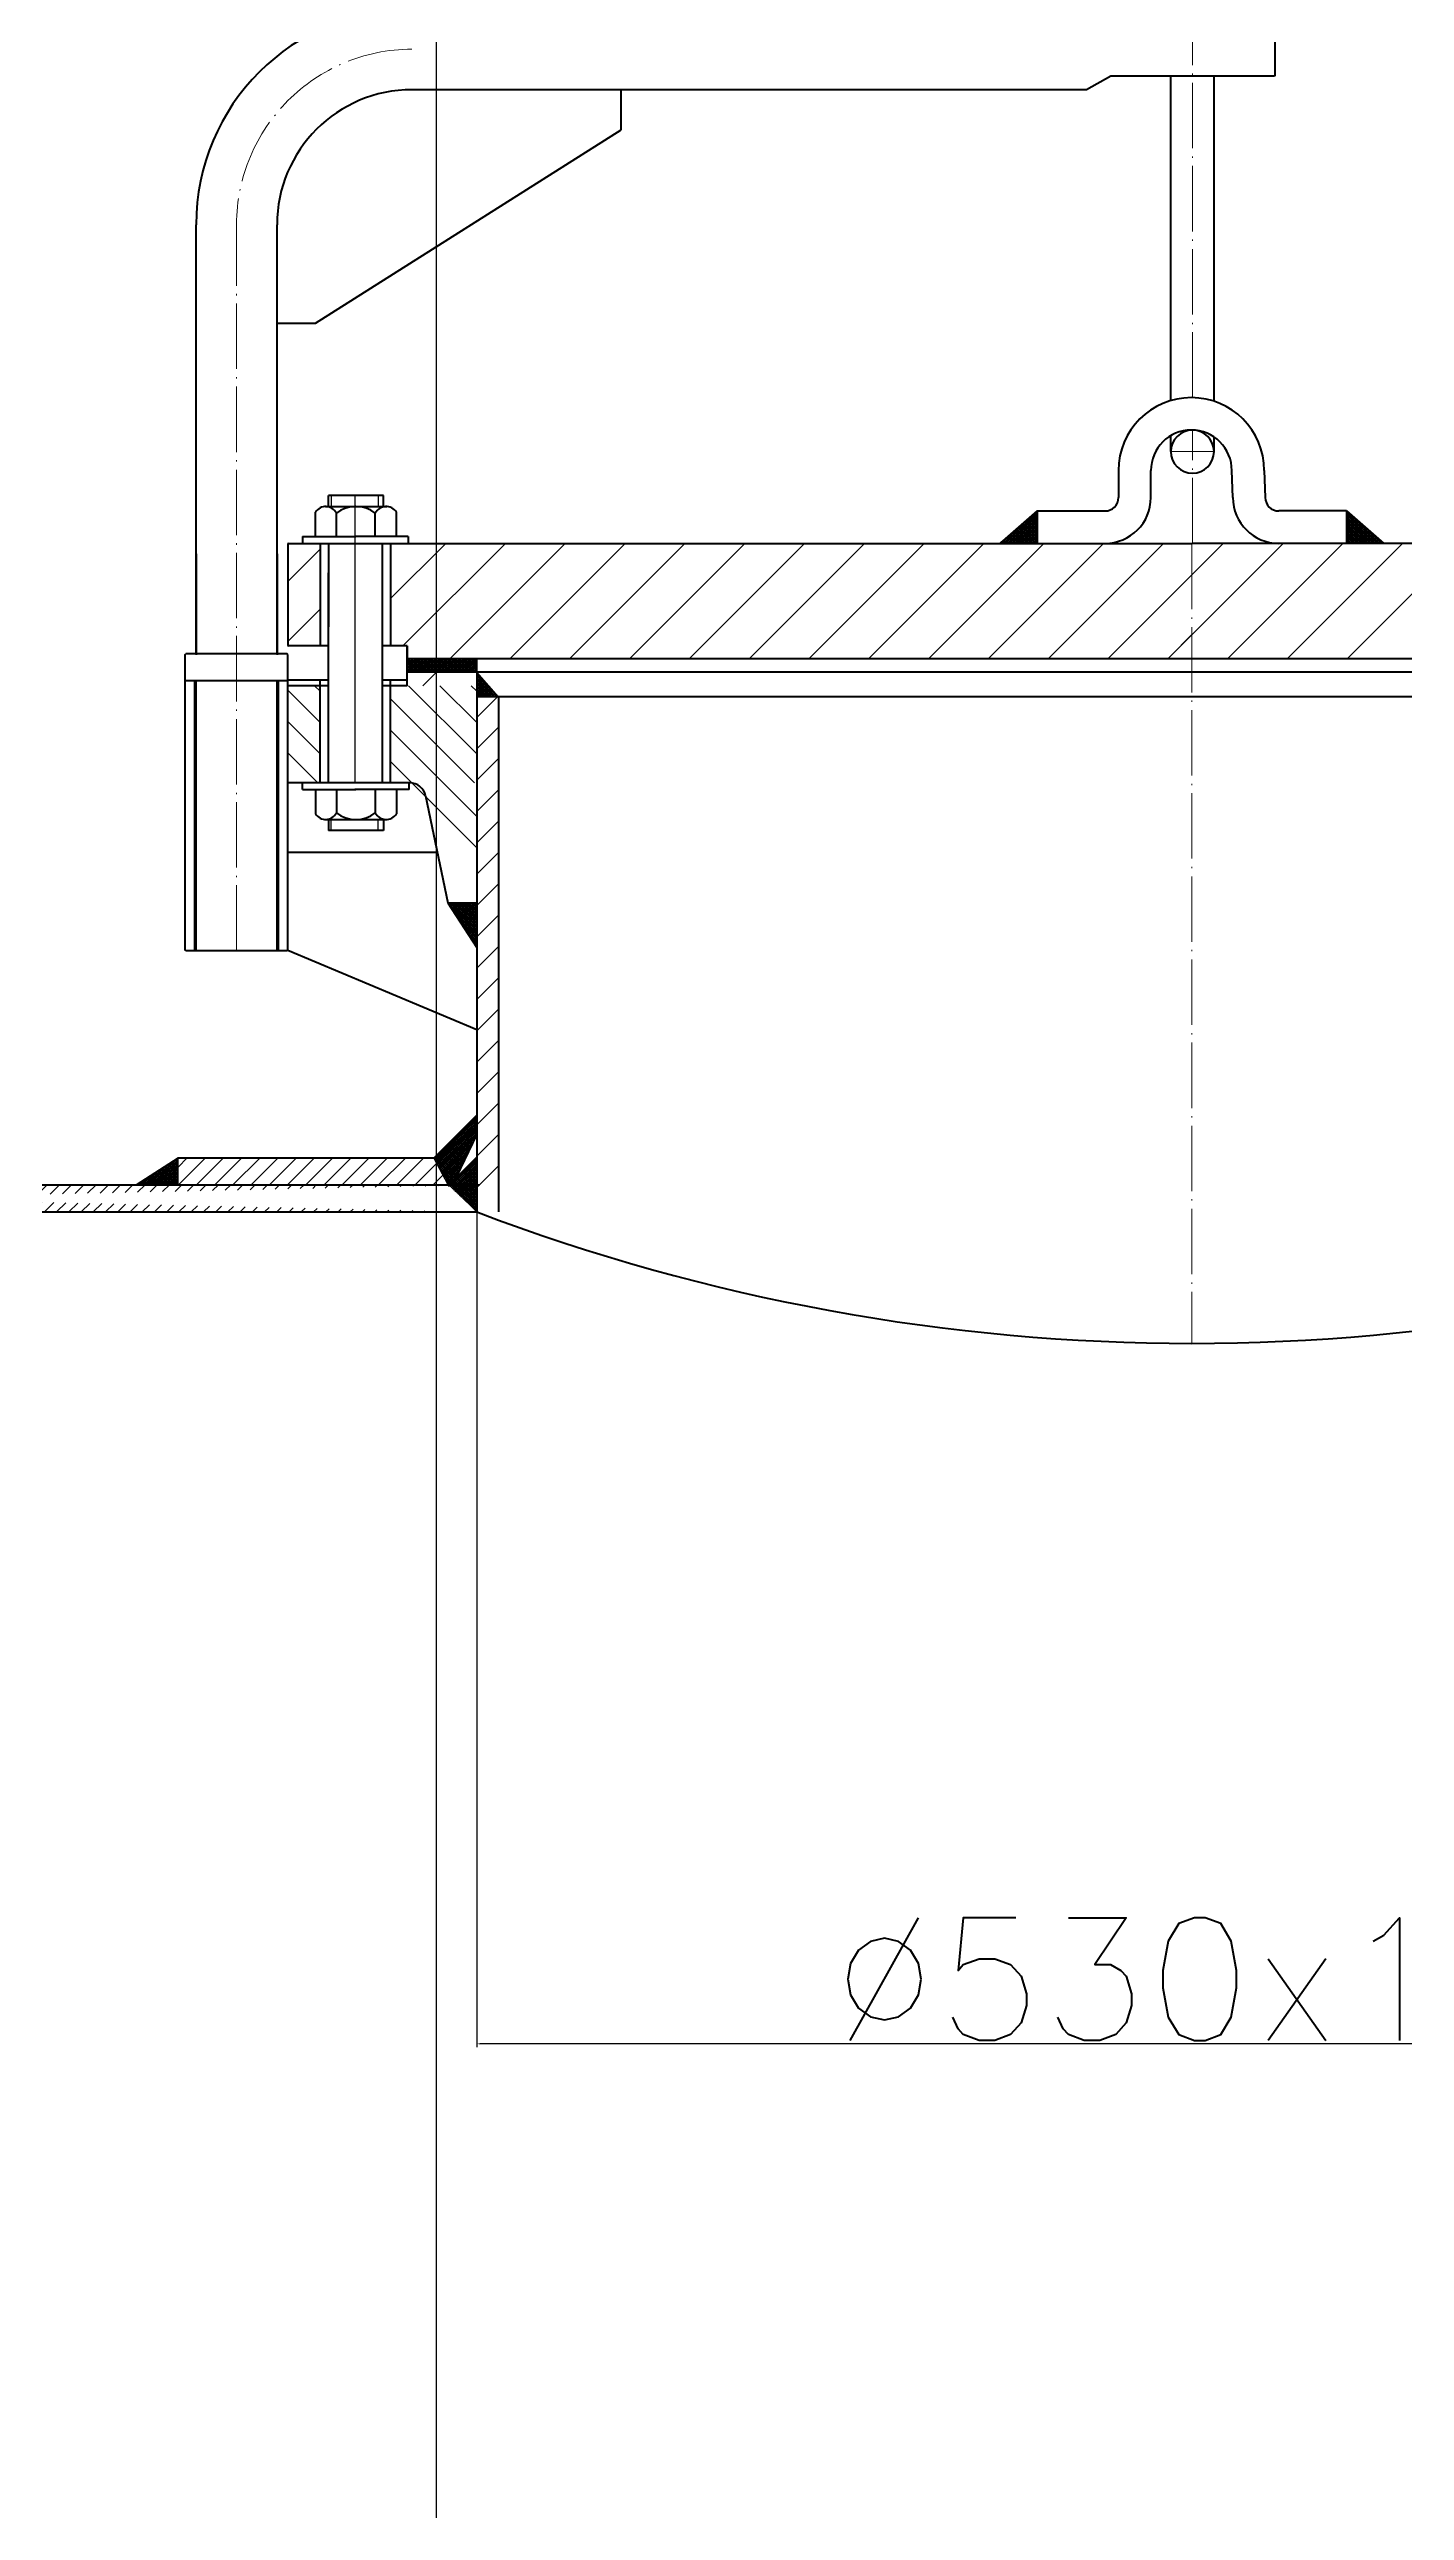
# Model space of a CAD drawing. Extents: x -11028 to 1475, y 2438 to 11279.
# Drawn here: x -3353 to -2856, y 9477 to 10381 of the extents above; entities that cross this region are included whole.
import ezdxf

# ---------------------------------------------------------------- set-up
doc = ezdxf.new("R2010")
doc.units = 0
doc.linetypes.add('ACAD_ISO04W100', pattern=[30.5, 24, -3, 0.5, -3])
doc.layers.get('DEFPOINTS').update_dxf_attribs({"linetype": 'CONTINUOUS', "lineweight": 13})
for name, color, linetype, lineweight in [('1粗实线', 3, 'CONTINUOUS', 40), ('2细实线', 7, 'CONTINUOUS', 25), ('3中心线', 30, 'ACAD_ISO04W100', 20)]:
    doc.layers.add(name, color=color, linetype=linetype, lineweight=lineweight)
doc.styles.add('ST3', font='txt.shx', dxfattribs={"height": 45, "bigfont": 'intecad.shx'})
doc.dimstyles.get("Standard").update_dxf_attribs({"dimtxt": 0.18, "dimasz": 0.18, "dimexe": 0.18, "dimexo": 0.0625, "dimgap": 0.09, "dimtad": 0, "dimtih": 1, "dimtoh": 1, "dimdec": 4, "dimzin": 0, "dimdsep": 46, "dimtxsty": 'Standard', "dimcen": 0.09, "dimadec": 0, "dimazin": 0, "dimtfac": 1, "dimtdec": 4, "dimtofl": 0, "dimtmove": 0, "dimatfit": 3, "dimfxl": 0, "dimtolj": 1, "dimtzin": 0, "dimarcsym": 0})
doc.dimstyles.new('STANDARD$0', dxfattribs={"dimscale": 5, "dimtxt": 2.5, "dimasz": 2.5, "dimexe": 1.25, "dimexo": 0.625, "dimtad": 1, "dimdec": 4, "dimrnd": 1, "dimdsep": 46, "dimlunit": 6, "dimtxsty": 'Standard', "dimcen": -2.5, "dimadec": 0, "dimazin": 0, "dimtfac": 1, "dimtdec": 4, "dimtmove": 0, "dimatfit": 1, "dimfxl": 0, "dimtolj": 1, "dimtzin": 0, "dimarcsym": 0})
pattern_1 = [(45, (32567.70164, -32859.04526), (0.334166661, -0.334166661), []), (315, (32567.70164, -32859.04526), (-0.334166661, -0.334166661), [])]

# ---------------------------------------------------------------- blocks, each defined once
blk = doc.blocks.new('*D26')
at = {"layer": '2细实线', "color": 7, "lineweight": -2}
for p, q in [((-2671.22, 9963.83), (-2671.22, 9647.4)), ((-3196.15, 9956.85), (-3196.15, 9647.4)), ((-2672.47, 9648.65), (-3194.9, 9648.65))]:
    blk.add_line(p, q, dxfattribs=at)
at = {"layer": '2细实线', "color": 7}
for points in [[(-3194.9, 9648.86), (-3194.9, 9648.45), (-3196.15, 9648.65)], [(-2672.47, 9648.86), (-2672.47, 9648.45), (-2671.22, 9648.65)]]:
    blk.add_solid(points, dxfattribs=at)
at = {"layer": 'DEFPOINTS', "color": 0}
for p in [(-2671.22, 9963.83), (-3196.15, 9956.85), (-3196.15, 9648.65)]:
    blk.add_point(p, dxfattribs=at)
at = {"layer": '2细实线', "color": 7, "insert": (-2933.69, 9672.4), "char_height": 45, "attachment_point": 5, "style": 'ST3'}
blk.add_mtext('\\A1;%%C530x10', dxfattribs=at)
blk = doc.blocks.new('*D75')
at = {"layer": '2细实线', "color": 7, "linetype": 'ByBlock', "lineweight": -2}
for p, q in [((-2925.56, 10446.77), (-2925.56, 10482.8)), ((-2924.31, 10481.55), (-2434.94, 10481.55)), ((-2433.69, 9937.47), (-2433.69, 10482.8))]:
    blk.add_line(p, q, dxfattribs=at)
at = {"layer": '2细实线', "color": 7, "linetype": 'ByBlock'}
for points in [[(-2924.31, 10481.76), (-2924.31, 10481.34), (-2925.56, 10481.55)], [(-2434.94, 10481.76), (-2434.94, 10481.34), (-2433.69, 10481.55)]]:
    blk.add_solid(points, dxfattribs=at)
at = {"layer": 'DEFPOINTS', "color": 0, "linetype": 'ByBlock'}
for p in [(-2433.69, 10481.55), (-2925.56, 10446.77), (-2433.69, 9937.47)]:
    blk.add_point(p, dxfattribs=at)
at = {"layer": '2细实线', "color": 7, "linetype": 'ByBlock', "insert": (-2679.63, 10505.3), "char_height": 45, "attachment_point": 5, "style": 'ST3'}
blk.add_mtext('\\A1;500', dxfattribs=at)

msp = doc.modelspace()

# ---------------------------------------------------------------- hatches: boundary and pattern name
at = {"layer": '2细实线', "linetype": 'ByBlock'}
h = msp.add_hatch(dxfattribs=at)
h.set_pattern_fill('ANSI37', color=256, scale=0.148845, angle=90, style=0)
h.set_pattern_definition(pattern_1)
h.paths.add_polyline_path([(-2876.93074, 10211.14668), (-2863.18914, 10199.2615), (-2876.93074, 10199.2615)])
h.paths.add_polyline_path([(-2990.44221, 10211.14668), (-2990.44221, 10199.2615), (-3004.18381, 10199.2615)])
h = msp.add_hatch(dxfattribs=at)
h.set_pattern_fill('ANSI37', color=256, scale=0.148845, angle=90, style=0)
h.set_pattern_definition([(135, (-38435.0746, -32859.04526), (-0.334166661, -0.334166661), []), (225, (-38435.0746, -32859.04526), (0.334166661, -0.334166661), [])])
h.paths.add_polyline_path([(-3196.15084, 9963.82749), (-3206.67158, 9963.82749), (-3196.15084, 9953.90449)])
h.paths.add_polyline_path([(-3196.15084, 9974.34823), (-3206.67158, 9963.82749), (-3196.15084, 9963.82749)])
h.paths.add_polyline_path([(-3196.15084, 10067.38276), (-3206.74984, 10067.38276), (-3196.15084, 10050.93938)])
h.paths.add_polyline_path([(-3210.16935, 10156.94296), (-3211.2199, 10156.94296), (-3216.17206, 10151.9908), (-3205.21719, 10151.9908)])
h.paths.add_polyline_path([(-3211.2199, 10156.94296), (-3221.66748, 10156.94296), (-3216.71532, 10151.9908), (-3216.17206, 10151.9908)])
h.paths.add_polyline_path([(-3221.74304, 10157.01852), (-3221.74304, 10151.9908), (-3216.71532, 10151.9908)])
h.paths.add_polyline_path([(-3199.72177, 10156.94296), (-3210.16935, 10156.94296), (-3205.21719, 10151.9908), (-3204.67392, 10151.9908)])
h.paths.add_polyline_path([(-3196.15084, 10154.42258), (-3198.67121, 10156.94296), (-3199.72177, 10156.94296), (-3204.67392, 10151.9908), (-3196.15084, 10151.9908)])
h.paths.add_polyline_path([(-3196.15084, 10156.94296), (-3198.67121, 10156.94296), (-3196.15084, 10154.42258)], flags=17)
h.paths.add_polyline_path([(-3196.15084, 10151.9908), (-3196.15084, 10142.92445), (-3188.22739, 10142.92445)])
h = msp.add_hatch(dxfattribs=at)
h.set_pattern_fill('ANSI37', color=256, scale=0.148845, angle=90, style=0)
h.set_pattern_definition(pattern_1)
h.paths.add_polyline_path([(-3196.15084, 9989.54122), (-3196.15084, 9982.18245), (-3204.94271, 9963.82749), (-3206.67158, 9963.82749), (-3211.94156, 9973.7505)])
h.paths.add_polyline_path([(-2671.22211, 9989.54122), (-2655.43139, 9973.7505), (-2660.70137, 9963.82749), (-2671.22211, 9974.34823)])
h.paths.add_polyline_path([(-2561.57386, 9973.7505), (-2546.21568, 9963.82749), (-2561.57386, 9963.82749)])
h = msp.add_hatch(dxfattribs=at)
h.set_pattern_fill('ANSI37', color=256, scale=0.148845, angle=90, style=0)
h.set_pattern_definition(pattern_1)
h.paths.add_polyline_path([(-3305.79909, 9973.7505), (-3305.79909, 9963.82749), (-3321.15727, 9963.82749)])
h = msp.add_hatch(dxfattribs=at)
h.set_pattern_fill('ANSI31', color=256, scale=1.48845, angle=90, style=0)
h.set_pattern_definition([(45, (32567.7016, -32859.0453), (3.3416666, -3.3416666), [])])
h.paths.add_polyline_path([(-2655.43139, 9973.7505), (-2561.57386, 9973.7505), (-2561.57386, 9963.82749), (-2660.70137, 9963.82749)])
h.paths.add_polyline_path([(-3253.27561, 9973.7505), (-3211.94156, 9973.7505), (-3206.67158, 9963.82749), (-3257.02971, 9963.82749, -0.021424426)])
h.paths.add_polyline_path([(-3305.79909, 9973.7505), (-3253.27561, 9973.7505, 0.021424426), (-3257.02971, 9963.82749), (-3305.79909, 9963.82749)])
h = msp.add_hatch(dxfattribs=at)
h.set_pattern_fill('ANSI31', color=256, style=0)
edge = h.paths.add_edge_path()
edge.add_line((-3654.18648, 9953.90449), (-3196.15084, 9953.90449))
edge.add_line((-3644.2226, 9963.90449), (-3195.18608, 9963.90449))

# ---------------------------------------------------------------- linework, layer by layer
at = {"layer": '1粗实线'}
for p, q in [((-2903.19436, 10390.29743), (-2903.19436, 10370.88497)), ((-2963.37962, 10370.68689), (-2972.31612, 10365.73473)), ((-2903.39244, 10370.68689), (-2963.37962, 10370.68689)), ((-2941.41184, 10251.66355), (-2941.41184, 10370.68689)), ((-2925.56494, 10251.41771), (-2925.56494, 10370.68689)), ((-2903.19436, 10370.88497), (-2903.39244, 10370.68689)), ((-2972.31612, 10365.73473), (-3219.9212, 10365.73473)), ((-3143.14559, 10350.95315), (-3143.14559, 10365.73473)), ((-3255.33447, 10280.07953), (-3143.14559, 10350.95315)), ((-3299.15572, 10158.72574), (-3299.15572, 10316.21315)), ((-3269.44277, 10158.72574), (-3269.44277, 10316.21315)), ((-3269.44277, 10280.07953), (-3255.33447, 10280.07953)), ((-2941.41184, 10232.93089), (-2941.41184, 10238.81154)), ((-2925.56494, 10232.93089), (-2925.56494, 10238.31163)), ((-2960.62621, 10226.00315), (-2960.62621, 10216.09883)), ((-2948.74103, 10216.09883), (-2948.74103, 10226.00315)), ((-2918.63192, 10216.09883), (-2919.02809, 10226.00315)), ((-2907.14291, 10226.00315), (-2906.74674, 10216.09883)), ((-3230.38986, 10216.7985), (-3250.62042, 10216.7985)), ((-3250.62042, 10212.78271), (-3250.62042, 10216.7985)), ((-3230.38986, 10212.78271), (-3230.38986, 10216.7985)), ((-3255.35734, 10201.78317), (-3255.35734, 10210.68038)), ((-3251.61704, 10212.78271), (-3229.17756, 10212.78271)), ((-3251.61704, 10212.78271), (-3229.17756, 10212.78271)), ((-3247.63419, 10201.78317), (-3247.63419, 10210.36185)), ((-3233.37608, 10201.78317), (-3233.37608, 10210.36185)), ((-3225.65294, 10201.78317), (-3225.65294, 10210.68038)), ((-2990.44221, 10211.14668), (-3004.18381, 10199.2615)), ((-2990.44221, 10211.14668), (-2990.44221, 10199.2615)), ((-2990.44221, 10211.14668), (-2965.57837, 10211.14668)), ((-2876.93074, 10211.14668), (-2901.79458, 10211.14668)), ((-2876.93074, 10211.14668), (-2876.93074, 10199.2615)), ((-2876.93074, 10211.14668), (-2863.18914, 10199.2615)), ((-3265.28296, 10199.2615), (-3265.48105, 10199.06341)), ((-3265.48105, 10199.06341), (-3265.28296, 10199.2615)), ((-3265.28296, 10199.2615), (-3265.48105, 10199.06341)), ((-3265.48105, 10199.06341), (-3265.28296, 10199.2615)), ((-3265.48105, 10199.06341), (-3265.48105, 10161.82318)), ((-3265.48105, 10199.06341), (-3265.48105, 10161.82318)), ((-3265.48105, 10199.06341), (-3265.48105, 10161.82318)), ((-3265.48105, 10199.06341), (-3265.48105, 10161.82318)), ((-3265.28296, 10199.2615), (-2933.88456, 10199.2615)), ((-3260.09034, 10201.78317), (-3240.50514, 10201.78317)), ((-3260.09034, 10201.78317), (-3260.09034, 10199.2615)), ((-3260.09034, 10199.2615), (-3221.35018, 10199.2615)), ((-3253.59587, 10199.2615), (-3253.59587, 10161.6251)), ((-3250.62042, 10199.2615), (-3250.62042, 10168.61165)), ((-3221.35018, 10201.78317), (-3240.93538, 10201.78317)), ((-3230.8201, 10199.2615), (-3230.8201, 10111.45772)), ((-3227.84465, 10199.2615), (-3227.84465, 10161.6251)), ((-3221.35018, 10201.78317), (-3221.35018, 10199.2615)), ((-2933.48839, 10199.2615), (-2933.68648, 10199.06341)), ((-2602.08999, 10199.2615), (-2933.48839, 10199.2615)), ((-3299.15572, 10195.40593), (-3299.15572, 10158.36379)), ((-3269.44277, 10195.40593), (-3269.44277, 10158.36379)), ((-3250.62042, 10111.45772), (-3250.62042, 10188.41197)), ((-3303.11745, 10158.52765), (-3302.91936, 10158.72574)), ((-3303.11745, 10049.97635), (-3303.11745, 10158.52765)), ((-3265.67913, 10158.72574), (-3302.91936, 10158.72574)), ((-3265.48105, 10158.52765), (-3265.67913, 10158.72574)), ((-3265.28296, 10161.6251), (-3265.48105, 10161.82318)), ((-3265.48105, 10161.82318), (-3265.28296, 10161.6251)), ((-3265.28296, 10161.6251), (-3265.48105, 10161.82318)), ((-3265.48105, 10161.82318), (-3265.28296, 10161.6251)), ((-3265.48105, 10049.97635), (-3265.48105, 10158.52765)), ((-3250.62042, 10161.6251), (-3265.28296, 10161.6251)), ((-3250.62042, 10161.6251), (-3265.28296, 10161.6251)), ((-3221.74304, 10161.6251), (-3230.8201, 10161.6251)), ((-3221.74304, 10161.6251), (-3230.8201, 10161.6251)), ((-3221.74304, 10147.03864), (-3221.74304, 10161.6251)), ((-3221.74304, 10161.6251), (-3221.74304, 10157.14105)), ((-3221.74304, 10161.6251), (-3221.74304, 10157.14105)), ((-3221.74304, 10161.6251), (-3221.74304, 10158.6538)), ((-3221.54495, 10156.94296), (-3221.74304, 10157.14105)), ((-3221.54495, 10156.94296), (-3221.74304, 10157.14105)), ((-3221.74304, 10151.9908), (-3221.74304, 10156.94296)), ((-3221.74304, 10151.9908), (-3221.74304, 10156.94296)), ((-3221.74304, 10151.9908), (-3221.74304, 10156.94296)), ((-2645.828, 10156.94296), (-3221.74304, 10156.94296)), ((-3196.15084, 10151.9908), (-3196.15084, 10156.94296)), ((-3196.15084, 10151.9908), (-3196.15084, 10156.94296)), ((-3284.29925, 10148.82142), (-3303.11745, 10148.82142)), ((-3299.65094, 10049.77827), (-3299.65094, 10148.82142)), ((-3299.15572, 10148.62334), (-3299.35381, 10148.82142)), ((-3299.15572, 10049.77827), (-3299.15572, 10148.62334)), ((-3265.48105, 10148.82142), (-3284.29925, 10148.82142)), ((-3269.44277, 10049.77827), (-3269.44277, 10148.82142)), ((-3269.24469, 10148.82142), (-3269.44277, 10148.62334)), ((-3269.44277, 10111.58119), (-3269.44277, 10148.62334)), ((-3268.94756, 10049.77827), (-3268.94756, 10148.82142)), ((-3265.48105, 10148.82142), (-3265.28296, 10149.01951)), ((-3265.28296, 10149.01951), (-3265.48105, 10148.82142)), ((-3265.48105, 10148.82142), (-3265.28296, 10149.01951)), ((-3265.28296, 10149.01951), (-3265.48105, 10148.82142)), ((-3265.28296, 10149.01951), (-3265.48105, 10148.82142)), ((-3265.48105, 10111.58119), (-3265.48105, 10148.82142)), ((-3265.48105, 10111.58119), (-3265.48105, 10148.82142)), ((-3265.48105, 10111.58119), (-3265.48105, 10148.82142)), ((-3265.48105, 10111.58119), (-3265.48105, 10148.82142)), ((-3250.62042, 10147.03864), (-3265.48105, 10147.03864)), ((-3250.62042, 10149.01951), (-3265.28296, 10149.01951)), ((-3250.62042, 10149.01951), (-3265.28296, 10149.01951)), ((-3250.62042, 10149.01951), (-3265.28296, 10149.01951)), ((-3253.59587, 10111.38311), (-3253.59587, 10149.01951)), ((-3221.74304, 10149.01951), (-3230.8201, 10149.01951)), ((-3221.74304, 10149.01951), (-3230.8201, 10149.01951)), ((-3221.74304, 10149.01951), (-3230.8201, 10149.01951)), ((-3221.74304, 10147.03864), (-3230.8201, 10147.03864)), ((-3227.84465, 10111.38311), (-3227.84465, 10149.01951)), ((-3221.74304, 10149.01951), (-3221.74304, 10151.9908)), ((-3221.74304, 10149.01951), (-3221.74304, 10151.9908)), ((-3221.74304, 10149.01951), (-3221.74304, 10151.9908)), ((-2645.62991, 10151.9908), (-3221.74304, 10151.9908)), ((-3196.15084, 10151.9908), (-3196.15084, 9953.90449)), ((-2670.60329, 10142.92445), (-3196.15084, 10142.92445)), ((-3188.22739, 10142.92445), (-3188.22739, 9953.90449)), ((-3265.48105, 10111.58119), (-3265.28296, 10111.38311)), ((-3265.28296, 10111.38311), (-3265.48105, 10111.58119)), ((-3265.48105, 10111.58119), (-3265.28296, 10111.38311)), ((-3265.28296, 10111.38311), (-3265.48105, 10111.58119)), ((-3265.28296, 10111.38311), (-3265.48105, 10111.58119)), ((-3220.71425, 10111.38311), (-3265.28296, 10111.38311)), ((-3260.09034, 10111.45772), (-3220.91994, 10111.45772)), ((-3260.09034, 10108.93605), (-3260.09034, 10111.45772)), ((-3260.09034, 10108.93605), (-3240.50514, 10108.93605)), ((-3255.35734, 10108.93605), (-3255.35734, 10100.03884)), ((-3247.63419, 10108.93605), (-3247.63419, 10100.35737)), ((-3220.91994, 10108.93605), (-3240.93538, 10108.93605)), ((-3233.37608, 10108.93605), (-3233.37608, 10100.35737)), ((-3225.65294, 10108.93605), (-3225.65294, 10100.03884)), ((-3220.91994, 10108.93605), (-3220.91994, 10111.45772)), ((-3214.92521, 10106.6746), (-3206.74984, 10067.38276)), ((-3251.61704, 10097.93651), (-3229.17756, 10097.93651)), ((-3250.62042, 10097.93651), (-3250.62042, 10093.92071)), ((-3230.38986, 10093.92071), (-3250.62042, 10093.92071)), ((-3230.38986, 10097.93651), (-3230.38986, 10093.92071)), ((-3210.57466, 10085.7653), (-3265.48105, 10085.7653)), ((-3206.74984, 10067.38276), (-3196.15084, 10067.38276)), ((-3206.74984, 10067.38276), (-3196.15084, 10050.93938)), ((-3302.91936, 10049.77827), (-3303.11745, 10049.97635)), ((-3265.67913, 10049.77827), (-3302.91936, 10049.77827)), ((-3265.48105, 10049.97635), (-3265.67913, 10049.77827)), ((-3265.48105, 10049.97635), (-3196.15084, 10020.87114))]:
    msp.add_line(p, q, dxfattribs=at)
at = {"layer": '1粗实线', "linetype": 'ByBlock'}
for p, q in [((-3204.94271, 9963.82749), (-3196.15084, 9982.18245)), ((-3305.79909, 9973.7505), (-3211.94156, 9973.7505)), ((-3644.2226, 9963.90449), (-3195.18608, 9963.90449)), ((-3196.15084, 9953.90449), (-3204.94271, 9963.82749)), ((-3654.18648, 9953.90449), (-3196.15084, 9953.90449))]:
    msp.add_line(p, q, dxfattribs=at)
at = {"layer": '1粗实线'}
for centre, radius, start, end in [((-3219.9212, 10316.21315), 79.23452, 90, 180), ((-3219.9212, 10316.21315), 49.52158, 90, 180), ((-2933.88456, 10226.00315), 26.74165, 0, 180), ((-2933.88456, 10226.00315), 14.85647, 0, 180), ((-2933.48839, 10232.93089), 7.92345, 0, 180), ((-2933.48839, 10232.93089), 7.92345, 180, 0), ((-3251.58539, 10208.34802), 4.4348, 27.00682935, 148.2696356), ((-3240.50514, 10201.0753), 11.7074, 52.48742171, 127.51257829), ((-3229.42489, 10208.34802), 4.4348, 31.7303644, 152.99317065), ((-2965.57837, 10216.09883), 16.83734, 270, 0), ((-2965.57837, 10216.09883), 4.95216, 270, 0), ((-2901.79458, 10216.09883), 16.83734, 180, 270), ((-2901.79458, 10216.09883), 4.95216, 180, 270), ((-3220.71425, 10105.47008), 5.91302, 11.75372389, 90), ((-3251.58539, 10102.3712), 4.4348, 211.7303644, 332.99317065), ((-3240.50514, 10109.64391), 11.7074, 232.48742171, 307.51257829), ((-3229.42489, 10102.3712), 4.4348, 207.00682935, 328.2696356)]:
    msp.add_arc(centre, radius, start, end, dxfattribs=at)
at = {"layer": '1粗实线', "linetype": 'ByBlock'}
msp.add_arc((-2933.68648, 10644.2316), 738.53846, 249.18305164, 290.81694836, dxfattribs=at)
at = {"layer": '2细实线'}
for p, q in [((-3249.52446, 10216.7985), (-3249.52446, 10212.78271)), ((-3240.72026, 10111.38311), (-3240.72026, 10216.7985)), ((-3232.34629, 10216.7985), (-3232.34629, 10212.78271)), ((-3253.59587, 10199.2615), (-3253.59587, 10161.6251)), ((-3228.84007, 10198.97653), (-3228.5551, 10199.2615)), ((-3227.84465, 10178.97844), (-3207.56159, 10199.2615)), ((-3227.84465, 10199.2615), (-3227.84465, 10161.6251)), ((-3223.24701, 10161.6251), (-3185.61061, 10199.2615)), ((-3205.97817, 10156.94296), (-3163.65963, 10199.2615)), ((-3184.02718, 10156.94296), (-3141.70865, 10199.2615)), ((-3162.0762, 10156.94296), (-3119.75766, 10199.2615)), ((-3140.12522, 10156.94296), (-3097.80668, 10199.2615)), ((-3118.17424, 10156.94296), (-3075.8557, 10199.2615)), ((-3096.22325, 10156.94296), (-3053.90472, 10199.2615)), ((-3074.27227, 10156.94296), (-3031.95373, 10199.2615)), ((-3052.32129, 10156.94296), (-3010.00275, 10199.2615)), ((-3030.37031, 10156.94296), (-2988.05177, 10199.2615)), ((-3008.41932, 10156.94296), (-2966.10079, 10199.2615)), ((-2986.46834, 10156.94296), (-2944.1498, 10199.2615)), ((-2942.56638, 10156.94296), (-2900.24784, 10199.2615)), ((-2933.68648, 10187.77384), (-2922.19882, 10199.2615)), ((-2920.61539, 10156.94296), (-2878.29686, 10199.2615)), ((-2898.66441, 10156.94296), (-2856.34587, 10199.2615)), ((-2876.71343, 10156.94296), (-2834.39489, 10199.2615)), ((-3265.48105, 10185.24401), (-3253.59587, 10197.12919)), ((-2964.51736, 10156.94296), (-2933.68648, 10187.77384)), ((-3265.48105, 10163.29303), (-3253.59587, 10175.17821)), ((-2937.61422, 10161.89512), (-2933.68648, 10165.82286)), ((-3253.59587, 10133.48656), (-3265.48105, 10145.37174)), ((-3253.59587, 10144.98469), (-3255.64982, 10147.03864)), ((-3253.59587, 10111.38311), (-3253.59587, 10149.01951)), ((-3253.59587, 10111.38311), (-3253.59587, 10149.01951)), ((-3227.84465, 10111.38311), (-3227.84465, 10149.01951)), ((-3227.84465, 10111.38311), (-3227.84465, 10149.01951)), ((-3196.15084, 10122.03406), (-3221.15542, 10147.03864)), ((-3215.88248, 10147.03864), (-3210.93032, 10151.9908)), ((-3196.15084, 10133.5322), (-3209.65729, 10147.03864)), ((-3196.15084, 10145.03033), (-3198.15915, 10147.03864)), ((-3188.22739, 10142.92445), (-3196.15084, 10151.9908)), ((-3196.99802, 10111.38311), (-3227.84465, 10142.22974)), ((-3196.15084, 10135.41174), (-3188.22739, 10143.33519)), ((-3253.59587, 10121.98843), (-3265.48105, 10133.8736)), ((-3196.15084, 10099.0378), (-3227.84465, 10130.73161)), ((-3196.15084, 10123.91361), (-3188.22739, 10131.83706)), ((-3254.5633, 10111.45772), (-3265.48105, 10122.37547)), ((-3196.15084, 10087.53966), (-3227.84465, 10119.23347)), ((-3196.15084, 10112.41547), (-3188.22739, 10120.33893)), ((-3196.15084, 10100.91734), (-3188.22739, 10108.84079)), ((-3249.52446, 10093.92071), (-3249.52446, 10097.93651)), ((-3232.34629, 10093.92071), (-3232.34629, 10097.93651)), ((-3196.15084, 10089.41921), (-3188.22739, 10097.34266)), ((-3196.15084, 10077.92107), (-3188.22739, 10085.84453)), ((-3196.15084, 10066.42294), (-3188.22739, 10074.34639)), ((-3196.15084, 10054.92481), (-3188.22739, 10062.84826)), ((-3196.15084, 10043.42667), (-3188.22739, 10051.35012)), ((-3196.15084, 10031.92854), (-3188.22739, 10039.85199)), ((-3196.15084, 10020.4304), (-3188.22739, 10028.35386)), ((-3196.15084, 10008.93227), (-3188.22739, 10016.85572)), ((-3196.15084, 9997.43414), (-3188.22739, 10005.35759)), ((-3196.15084, 9985.936), (-3188.22739, 9993.85946)), ((-3196.15084, 9974.43787), (-3188.22739, 9982.36132)), ((-3196.15084, 9962.93974), (-3188.22739, 9970.86319))]:
    msp.add_line(p, q, dxfattribs=at)
at = {"layer": '2细实线', "linetype": 'ByBlock'}
for p, q in [((-3211.94156, 9973.7505), (-3196.15084, 9989.54122)), ((-3305.79909, 9973.7505), (-3321.15727, 9963.82749)), ((-3305.79909, 9963.82749), (-3305.79909, 9973.7505)), ((-3206.67158, 9963.82749), (-3211.94156, 9973.7505))]:
    msp.add_line(p, q, dxfattribs=at)
at = {"layer": '3中心线'}
for p, q in [((-2933.48839, 10252.74187), (-2933.48839, 10444.02311)), ((-3284.29925, 10049.77827), (-3284.29925, 10316.21315)), ((-2933.48839, 10199.2615), (-2933.48839, 10240.85434)), ((-2925.56494, 10232.93089), (-2941.41184, 10232.93089)), ((-3240.72026, 10199.2615), (-3240.72026, 10168.61165)), ((-2933.68648, 10199.06341), (-2933.68648, 9905.69314))]:
    msp.add_line(p, q, dxfattribs=at)
msp.add_arc((-3219.9212, 10316.21315), 64.37805, 90, 180, dxfattribs=at)
at = {"layer": 'DEFPOINTS', "color": 0, "linetype": 'ByBlock'}
for p in [(-3251.74669, 10199.10389), (-3251.74669, 10199.10389), (-3230.62659, 10199.10389), (-3230.62659, 10199.10389)]:
    msp.add_point(p, dxfattribs=at)

# ---------------------------------------------------------------- dimensions: what is measured, and where the dimension line sits
at = {"layer": '2细实线', "linetype": 'ByBlock'}
dim = msp.add_linear_dim(base=(-2433.68648, 10481.55026), p1=(-2925.56494, 10446.77133), p2=(-2433.68648, 9937.47038), text='500', dimstyle='STANDARD$0', override={"dimtxt": 0.5, "dimasz": 0.25, "dimexe": 0.25, "dimexo": 0, "dimgap": 0.25, "dimrnd": 0.0005, "dimtxsty": 'ST3', "dimcen": 2.5, "dimclrd": 7, "dimclre": 7, "dimclrt": 7}, dxfattribs=at)
dim.commit()
dim.dimension.update_dxf_attribs({"geometry": '*D75', "text_midpoint": (-2679.62571, 10505.30026)})
at = {"layer": '2细实线'}
dim = msp.add_linear_dim(base=(-3196.15084, 9648.65465), p1=(-2671.22211, 9963.82749), p2=(-3196.15084, 9956.84507), angle=180, text='%%C530x10', dimstyle='STANDARD$0', override={"dimtxt": 0.5, "dimasz": 0.25, "dimexe": 0.25, "dimexo": 0, "dimgap": 0.25, "dimrnd": 0.0005, "dimtxsty": 'ST3', "dimcen": 2.5, "dimclrd": 7, "dimclre": 7, "dimclrt": 7}, dxfattribs=at)
dim.commit()
dim.dimension.update_dxf_attribs({"geometry": '*D26', "text_midpoint": (-2933.68648, 9648.65465), "dimtype": 160})

# ---------------------------------------------------------------- leaders
at = {"layer": '2细实线', "linetype": 'ByBlock', "annotation_type": 0, "has_hookline": 1, "hookline_direction": 0, "text_width": 75}
msp.add_leader([(-3210.72337, 7133.90449), (-3210.97337, 10680.22787), (-3210.72337, 10680.22787)], dimstyle='Standard', override={"dimtxt": 0.5, "dimasz": 0.25, "dimexe": 0.25, "dimexo": 0, "dimgap": 0.25, "dimtad": 1, "dimrnd": 0.0005, "dimzin": 8, "dimlunit": 6, "dimtxsty": 'ST3', "dimcen": 2.5, "dimclrd": 7, "dimclre": 7, "dimclrt": 7, "dimtofl": 1}, dxfattribs=at)

doc.saveas('drawing.dxf')
